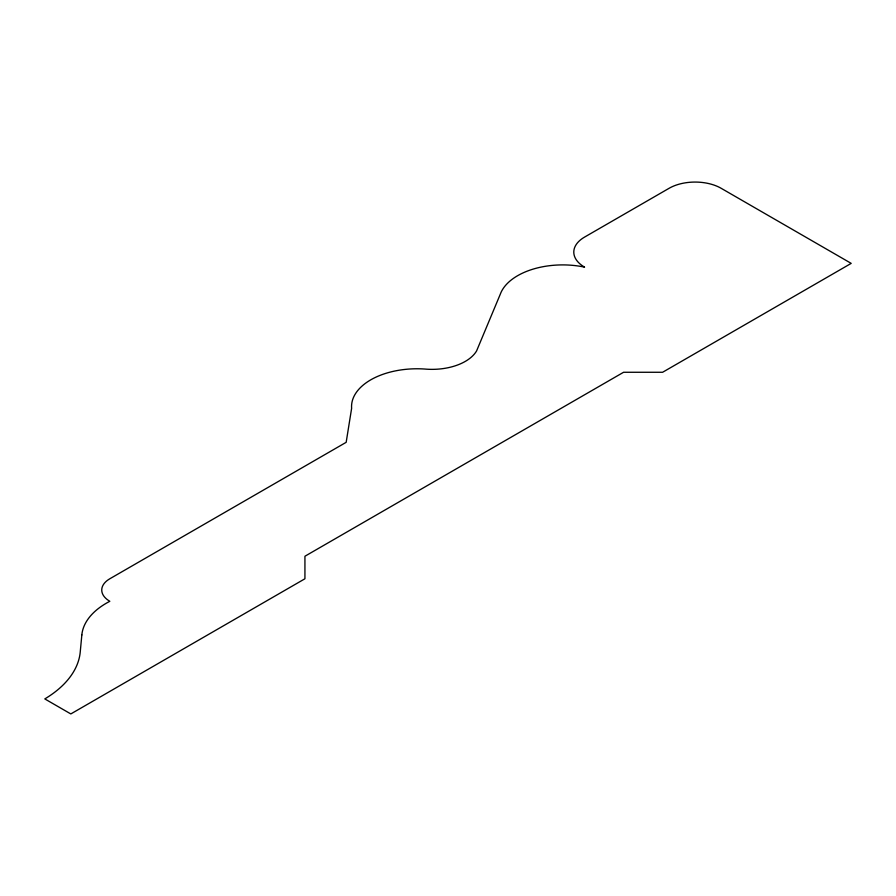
<?xml version="1.0" encoding="UTF-8"?>
<svg xmlns="http://www.w3.org/2000/svg" width="896" height="896" viewBox="0 0 896 896"><rect width="100%" height="100%" fill="white"/><g stroke="black" fill="none" stroke-linecap="round" stroke-linejoin="round"><path stroke-width="1.34" d="M81.838 634.95L80.237 652.019A126.829 73.226 0 0 1 44.8 698.914L70.818 713.933L304.931 578.771L304.931 556.237L623.582 372.266L662.603 372.266L851.2 263.379L721.134 188.283A36.792 21.235 0 0 0 669.11 188.283L584.573 237.093A36.792 21.235 0 0 0 584.573 267.131A63.773 36.826 0 0 0 500.349 294.067L476.594 350.918A47.118 27.205 0 0 1 424.637 369.029A65.498 37.811 0 0 0 351.624 408.318L346.17 442.322L109.827 578.771A27.586 15.926 0 0 0 109.827 601.294A84.37 48.709 0 0 0 81.838 634.95"/></g></svg>
